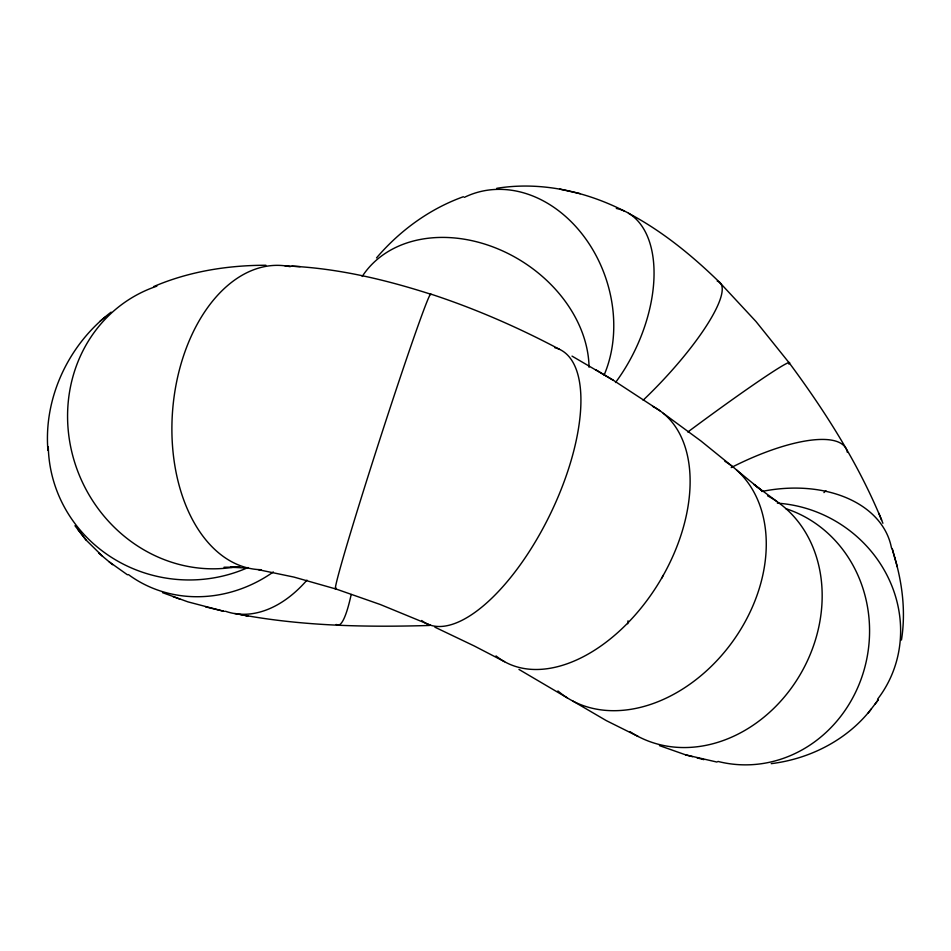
<?xml version="1.0" encoding="UTF-8"?>
<svg xmlns="http://www.w3.org/2000/svg" width="951" height="951" viewBox="0 0 951 951"><rect width="100%" height="100%" fill="white"/><g stroke="black" fill="none" stroke-linecap="round" stroke-linejoin="round"><path stroke-width="1.43" d="M901.453 640.035C905.887 612.408 902.487 583.985 894.641 557.298M771.225 763.653C809.86 758.934 847.353 739.902 871.354 708.875M875.146 703.954L878.379 699.674L868.001 713.286M376.525 257.899C399.777 230.665 429.567 208.863 463.375 196.726M111.124 312.142C68.971 344.048 43.496 397.387 47.93 450.394M100.045 321.272L105.014 317.206M153.586 286.62C188.94 271.439 227.61 265.27 265.923 265.258M496.731 188.322C540.275 181.261 585.269 191.199 624.26 211.015M230.843 567.426L239.973 567.153M429.519 625.461C367.134 627.339 304.201 626.162 242.636 614.952M224.008 567.236L239.723 567.165M230.451 567.212L244.383 567.925M291.909 266.197C339.174 268.669 385.583 279.725 430.506 294.132M284.931 265.804L300.171 266.613M717.078 762.084L685.754 754.892L659.459 745.62M258.196 569.649L293.954 577.091L335.548 588.895M234.814 613.502L247.938 615.915L240.472 614.524M559.58 189.035L580.217 193.683M205.559 606.869L224.174 611.362L187.882 601.852L162.514 592.639M697.071 757.852L703.883 759.647M685.754 754.892L692.506 756.675M335.43 588.8L380.352 604.539L430.613 625.223M430.672 294.037C475.155 308.635 518.236 327.417 559.58 349.362M172.892 596.527L179.989 599.201M434.869 627.161L474.371 646.026L504.577 661.706M638.157 736.478L606.334 720.632L572.894 701.089M628.563 213.286C662.621 231.307 692.685 256.021 720.145 282.863M572.015 356.114L613.407 380.317L660.256 410.975M518.949 669.421L567.165 697.796M613.407 380.317L595.659 369.654M127.47 574.82L109.103 561.768M663.299 413.305L700.97 441.002L733.471 467.345M777.11 501.664L753.965 484.451L762.262 491.013L736.573 469.996M74.963 525.737L86.101 540.061L102.482 556.216M98.761 553.113L112.622 564.704M719.527 282.292L755.974 321.497L789.378 363.127M77.637 529.136L86.101 540.061M789.378 363.08C825.539 411.914 858.456 463.767 881.636 520.114M878.855 513.278L882.897 523.264M897.328 566.915L892.133 548.465L894.665 557.476M724.864 461.283A142.222 105.858 -54 0 1 732.211 642.139A142.222 105.858 -54 0 1 557.928 690.949M652.552 406.327A147.667 92.782 -58.5 0 1 657.498 585.043A147.667 92.782 -58.5 0 1 496.03 655.917M554.778 347.686A152.41 63.135 -64.1 0 1 550.011 514.657A152.41 63.135 -64.1 0 1 421.721 620.492M336.178 588.146A154.918 3.745 -72.1 0 1 379.021 441.942A154.918 3.745 -72.1 0 1 430.839 294.691M261.145 569.708A152.505 97.525 -85.3 0 1 172.987 406.208A152.505 97.525 -85.3 0 1 290.21 266.696M232.817 567.307A146.371 136.005 65.6 0 1 72.942 456.421A146.371 136.005 65.6 0 1 156.832 286.18M248.056 567.509A140.32 135.066 3.9 0 1 48.287 446.637M273.341 571.967A131.939 120.92 -49.7 0 1 128.444 574.582M306.935 580.146A125.805 82.464 -74.6 0 1 225.446 611.243M351.192 594.482A122.81 16.999 -86.5 0 1 336.214 624.427M663.002 575.45A127.137 55.206 80.3 0 1 662.074 577.911M362.212 276.456A127.018 98.642 31.9 0 1 495.994 248.092A127.018 98.642 31.9 0 1 589.049 367.241M464.35 197.368A122.429 97.965 71.2 0 1 582 233.91A122.429 97.965 71.2 0 1 604.111 375.074M616.319 208.435A118.459 67.616 -65.2 0 1 615.511 382.528M717.232 281.116A116.331 26.592 -46.1 0 1 643.149 400.205M687.811 432.016A116.01 4.755 -36.5 0 1 788.866 364.067M731.224 467.571A117.294 37.6 -28.2 0 1 847.365 452.391M825.896 490.692A117.294 37.6 -28.2 0 1 823.958 492.594M761.763 491.489A120.611 83.403 -14.4 0 1 891.467 547.931M777.383 503.162A126.412 117.983 32.2 0 1 887.045 575.307A126.412 117.983 32.2 0 1 877.559 699.223M785.669 508.595A131.072 121.003 -81.4 0 1 864.744 667.59A131.072 121.003 -81.4 0 1 717.969 761.43M627.719 623.785A131.072 121.003 -81.4 0 1 628.029 620.813M767.552 495.792A136.647 113.965 -60.9 0 1 800.397 674.223A136.647 113.965 -60.9 0 1 630.014 731.688"/></g></svg>
